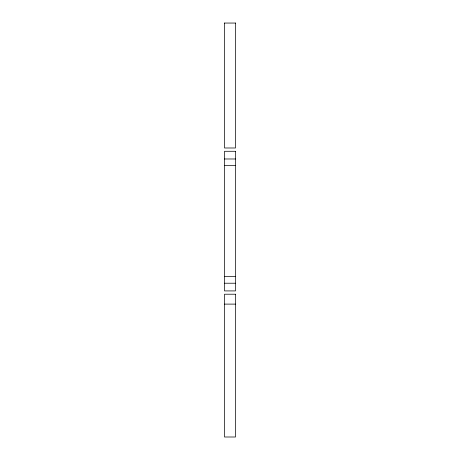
<?xml version="1.0" encoding="UTF-8"?>
<svg xmlns="http://www.w3.org/2000/svg" width="460" height="460" viewBox="0 0 460 460"><rect width="100%" height="100%" fill="white"/><g stroke="black" fill="none" stroke-linecap="round" stroke-linejoin="round"><path stroke-width="0.69" d="M224.503 23.052L235.497 23.052M224.503 158.982L235.497 158.982M224.503 165.583L235.497 165.583M224.503 276.627L235.497 276.627M224.503 283.222L235.497 283.222M224.503 304.112L235.497 304.112M235.497 23L235.497 147.988L224.503 147.988L224.503 23M235.497 151.288L224.503 151.288L224.503 290.915L235.497 290.915L235.497 151.288M235.497 294.216L224.503 294.216L224.503 437L235.497 437L235.497 294.216"/></g></svg>
